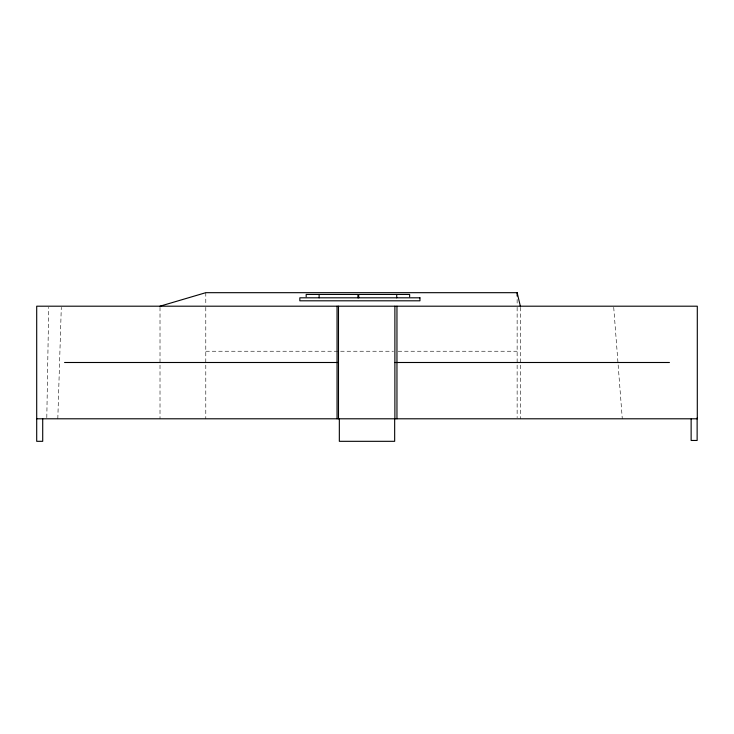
<?xml version="1.0" encoding="UTF-8"?>
<svg xmlns="http://www.w3.org/2000/svg" width="734" height="734" viewBox="0 0 734 734"><rect width="100%" height="100%" fill="white"/><g stroke="black" fill="none" stroke-linecap="round" stroke-linejoin="round"><path stroke-width="0.55" stroke-dasharray="3.67 2.75" d="M46.802 417.655L48.701 307.335M57.812 418.793L61.298 307.335M205.786 351.237L393.516 351.237M398.094 351.237L517.14 351.237M613.716 307.335L622.285 418.793M520.342 307.335L520.342 418.793M517.14 299.435L517.14 305.069M517.14 307.317L517.14 417.655M205.786 292.683L205.786 305.069M205.786 307.317L205.786 418.793M160.012 307.335L160.012 418.793"/><path stroke-width="1.1" d="M160.012 306.197L205.786 292.683L517.14 292.683L520.342 306.197M64.564 362.495L338.484 362.495M394.883 362.495L669.436 362.495M36.7 418.793L697.3 418.793L697.3 306.197L36.7 306.197L36.7 441.317L42.71 441.317L42.71 418.793M697.135 417.949L697.135 440.464L691.134 440.464L691.134 419.077M517.14 292.683L517.14 296.059M409.645 296.701L409.645 294.444L358.706 294.444L358.706 297.821M396.956 306.197L396.956 418.793M396.709 294.444L396.709 297.821M394.883 306.197L394.883 418.793M394.663 418.793L394.663 441.317L339.337 441.317L339.337 418.793M357.917 297.821L357.917 294.444L306.179 294.444L306.179 296.701M338.484 306.197L338.484 418.793M337.044 306.197L337.044 418.793M319.116 294.444L319.116 297.821M419.94 297.811L299.83 297.811L299.83 300.802L419.94 300.802L419.94 297.811"/></g></svg>
